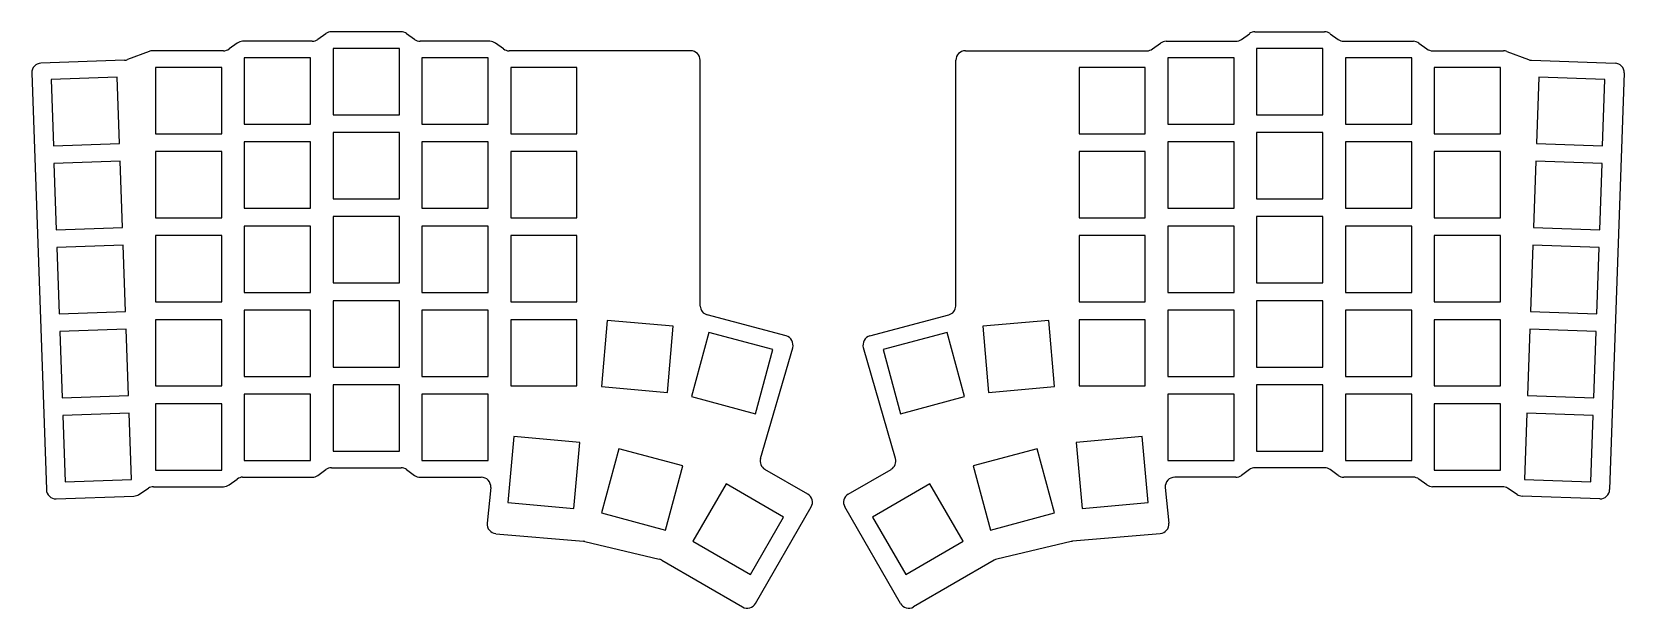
# Model space of a CAD drawing. Header units: millimetres. Extents: x 36 to 372, y -184 to -62.
import ezdxf

# ---------------------------------------------------------------- set-up
doc = ezdxf.new("R2010")
doc.units = ezdxf.units.MM

msp = doc.modelspace()

# ---------------------------------------------------------------- linework, layer by layer
for p, q in [((98.31, -62.64), (96.62, -63.87)), ((114.19, -62.25), (99.49, -62.25)), ((117.06, -63.87), (115.37, -62.64)), ((291.62, -63.87), (293.31, -62.64)), ((294.49, -62.25), (309.19, -62.25)), ((310.37, -62.64), (312.06, -63.87)), ((60.99, -66.39), (56.46, -68.12)), ((76.69, -66.25), (61.71, -66.25)), ((79.56, -64.64), (77.87, -65.87)), ((95.44, -64.25), (80.74, -64.25)), ((113.84, -65.75), (99.84, -65.75)), ((99.84, -65.75), (99.84, -79.75)), ((113.84, -79.75), (113.84, -65.75)), ((132.94, -64.25), (118.24, -64.25)), ((135.81, -65.87), (134.12, -64.64)), ((175.34, -66.25), (136.99, -66.25)), ((233.34, -66.25), (271.69, -66.25)), ((272.87, -65.87), (274.56, -64.64)), ((275.74, -64.25), (290.44, -64.25)), ((308.84, -65.75), (294.84, -65.75)), ((294.84, -65.75), (294.84, -79.75)), ((308.84, -79.75), (308.84, -65.75)), ((313.24, -64.25), (327.94, -64.25)), ((329.12, -64.64), (330.81, -65.87)), ((331.99, -66.25), (346.97, -66.25)), ((347.68, -66.39), (352.22, -68.12)), ((55.82, -68.25), (38.16, -68.86)), ((76.34, -69.75), (62.34, -69.75)), ((62.34, -69.75), (62.34, -83.75)), ((76.34, -83.75), (76.34, -69.75)), ((95.09, -67.75), (81.09, -67.75)), ((81.09, -67.75), (81.09, -81.75)), ((95.09, -81.75), (95.09, -67.75)), ((132.59, -67.75), (118.59, -67.75)), ((118.59, -67.75), (118.59, -81.75)), ((132.59, -81.75), (132.59, -67.75)), ((151.34, -69.75), (137.34, -69.75)), ((137.34, -69.75), (137.34, -83.75)), ((151.34, -83.75), (151.34, -69.75)), ((177.34, -119.5), (177.34, -68.25)), ((231.34, -119.5), (231.34, -68.25)), ((271.34, -69.75), (257.34, -69.75)), ((257.34, -69.75), (257.34, -83.75)), ((271.34, -83.75), (271.34, -69.75)), ((290.09, -67.75), (276.09, -67.75)), ((276.09, -67.75), (276.09, -81.75)), ((290.09, -81.75), (290.09, -67.75)), ((327.59, -67.75), (313.59, -67.75)), ((313.59, -67.75), (313.59, -81.75)), ((327.59, -81.75), (327.59, -67.75)), ((346.34, -69.75), (332.34, -69.75)), ((332.34, -69.75), (332.34, -83.75)), ((346.34, -83.75), (346.34, -69.75)), ((352.86, -68.25), (370.52, -68.86)), ((36.23, -70.93), (39.3, -158.88)), ((54.27, -71.8), (40.28, -72.29)), ((40.28, -72.29), (40.77, -86.28)), ((54.76, -85.79), (54.27, -71.8)), ((354.4, -71.8), (353.92, -85.79)), ((368.4, -72.29), (354.4, -71.8)), ((367.91, -86.28), (368.4, -72.29)), ((372.45, -70.93), (369.38, -158.88)), ((99.84, -79.75), (113.84, -79.75)), ((294.84, -79.75), (308.84, -79.75)), ((62.34, -83.75), (76.34, -83.75)), ((81.09, -81.75), (95.09, -81.75)), ((113.84, -83.5), (99.84, -83.5)), ((99.84, -83.5), (99.84, -97.5)), ((113.84, -97.5), (113.84, -83.5)), ((118.59, -81.75), (132.59, -81.75)), ((137.34, -83.75), (151.34, -83.75)), ((257.34, -83.75), (271.34, -83.75)), ((276.09, -81.75), (290.09, -81.75)), ((308.84, -83.5), (294.84, -83.5)), ((294.84, -83.5), (294.84, -97.5)), ((308.84, -97.5), (308.84, -83.5)), ((313.59, -81.75), (327.59, -81.75)), ((332.34, -83.75), (346.34, -83.75)), ((40.77, -86.28), (54.76, -85.79)), ((95.09, -85.5), (81.09, -85.5)), ((81.09, -85.5), (81.09, -99.5)), ((95.09, -99.5), (95.09, -85.5)), ((132.59, -85.5), (118.59, -85.5)), ((118.59, -85.5), (118.59, -99.5)), ((132.59, -99.5), (132.59, -85.5)), ((290.09, -85.5), (276.09, -85.5)), ((276.09, -85.5), (276.09, -99.5)), ((290.09, -99.5), (290.09, -85.5)), ((327.59, -85.5), (313.59, -85.5)), ((313.59, -85.5), (313.59, -99.5)), ((327.59, -99.5), (327.59, -85.5)), ((353.92, -85.79), (367.91, -86.28)), ((54.89, -89.54), (40.9, -90.03)), ((40.9, -90.03), (41.39, -104.02)), ((55.38, -103.53), (54.89, -89.54)), ((76.34, -87.5), (62.34, -87.5)), ((62.34, -87.5), (62.34, -101.5)), ((76.34, -101.5), (76.34, -87.5)), ((151.34, -87.5), (137.34, -87.5)), ((137.34, -87.5), (137.34, -101.5)), ((151.34, -101.5), (151.34, -87.5)), ((271.34, -87.5), (257.34, -87.5)), ((257.34, -87.5), (257.34, -101.5)), ((271.34, -101.5), (271.34, -87.5)), ((346.34, -87.5), (332.34, -87.5)), ((332.34, -87.5), (332.34, -101.5)), ((346.34, -101.5), (346.34, -87.5)), ((353.79, -89.54), (353.3, -103.53)), ((367.78, -90.03), (353.79, -89.54)), ((367.29, -104.02), (367.78, -90.03)), ((81.09, -99.5), (95.09, -99.5)), ((99.84, -97.5), (113.84, -97.5)), ((118.59, -99.5), (132.59, -99.5)), ((276.09, -99.5), (290.09, -99.5)), ((294.84, -97.5), (308.84, -97.5)), ((313.59, -99.5), (327.59, -99.5)), ((41.39, -104.02), (55.38, -103.53)), ((62.34, -101.5), (76.34, -101.5)), ((95.09, -103.25), (81.09, -103.25)), ((81.09, -103.25), (81.09, -117.25)), ((95.09, -117.25), (95.09, -103.25)), ((113.84, -101.25), (99.84, -101.25)), ((99.84, -101.25), (99.84, -115.25)), ((113.84, -115.25), (113.84, -101.25)), ((132.59, -103.25), (118.59, -103.25)), ((118.59, -103.25), (118.59, -117.25)), ((132.59, -117.25), (132.59, -103.25)), ((137.34, -101.5), (151.34, -101.5)), ((257.34, -101.5), (271.34, -101.5)), ((290.09, -103.25), (276.09, -103.25)), ((276.09, -103.25), (276.09, -117.25)), ((290.09, -117.25), (290.09, -103.25)), ((308.84, -101.25), (294.84, -101.25)), ((294.84, -101.25), (294.84, -115.25)), ((308.84, -115.25), (308.84, -101.25)), ((327.59, -103.25), (313.59, -103.25)), ((313.59, -103.25), (313.59, -117.25)), ((327.59, -117.25), (327.59, -103.25)), ((332.34, -101.5), (346.34, -101.5)), ((353.3, -103.53), (367.29, -104.02)), ((55.51, -107.28), (41.52, -107.77)), ((56, -121.27), (55.51, -107.28)), ((76.34, -105.25), (62.34, -105.25)), ((62.34, -105.25), (62.34, -119.25)), ((76.34, -119.25), (76.34, -105.25)), ((151.34, -105.25), (137.34, -105.25)), ((137.34, -105.25), (137.34, -119.25)), ((151.34, -119.25), (151.34, -105.25)), ((271.34, -105.25), (257.34, -105.25)), ((257.34, -105.25), (257.34, -119.25)), ((271.34, -119.25), (271.34, -105.25)), ((346.34, -105.25), (332.34, -105.25)), ((332.34, -105.25), (332.34, -119.25)), ((346.34, -119.25), (346.34, -105.25)), ((353.17, -107.28), (352.68, -121.27)), ((367.16, -107.77), (353.17, -107.28)), ((41.52, -107.77), (42.01, -121.76)), ((366.67, -121.76), (367.16, -107.77)), ((81.09, -117.25), (95.09, -117.25)), ((99.84, -115.25), (113.84, -115.25)), ((118.59, -117.25), (132.59, -117.25)), ((276.09, -117.25), (290.09, -117.25)), ((294.84, -115.25), (308.84, -115.25)), ((313.59, -117.25), (327.59, -117.25)), ((62.34, -119.25), (76.34, -119.25)), ((95.09, -121), (81.09, -121)), ((81.09, -121), (81.09, -135)), ((95.09, -135), (95.09, -121)), ((113.84, -119), (99.84, -119)), ((99.84, -119), (99.84, -133)), ((113.84, -133), (113.84, -119)), ((132.59, -121), (118.59, -121)), ((118.59, -121), (118.59, -135)), ((132.59, -135), (132.59, -121)), ((137.34, -119.25), (151.34, -119.25)), ((177.36, -120.12), (177.34, -119.5)), ((231.32, -120.12), (231.34, -119.5)), ((257.34, -119.25), (271.34, -119.25)), ((290.09, -121), (276.09, -121)), ((276.09, -121), (276.09, -135)), ((290.09, -135), (290.09, -121)), ((308.84, -119), (294.84, -119)), ((294.84, -119), (294.84, -133)), ((308.84, -133), (308.84, -119)), ((327.59, -121), (313.59, -121)), ((313.59, -121), (313.59, -135)), ((327.59, -135), (327.59, -121)), ((332.34, -119.25), (346.34, -119.25)), ((42.01, -121.76), (56, -121.27)), ((76.34, -123), (62.34, -123)), ((62.34, -123), (62.34, -137)), ((76.34, -137), (76.34, -123)), ((151.34, -123), (137.34, -123)), ((137.34, -123), (137.34, -137)), ((151.34, -137), (151.34, -123)), ((157.73, -123.17), (156.51, -137.12)), ((171.67, -124.39), (157.73, -123.17)), ((170.45, -138.34), (171.67, -124.39)), ((195.48, -126.44), (178.84, -121.98)), ((213.2, -126.44), (229.84, -121.98)), ((250.95, -123.17), (237.01, -124.39)), ((237.01, -124.39), (238.23, -138.34)), ((252.17, -137.12), (250.95, -123.17)), ((271.34, -123), (257.34, -123)), ((257.34, -123), (257.34, -137)), ((271.34, -137), (271.34, -123)), ((346.34, -123), (332.34, -123)), ((332.34, -123), (332.34, -137)), ((346.34, -137), (346.34, -123)), ((352.68, -121.27), (366.67, -121.76)), ((56.13, -125.02), (42.14, -125.51)), ((42.14, -125.51), (42.63, -139.5)), ((56.62, -139.01), (56.13, -125.02)), ((179.16, -125.69), (175.54, -139.21)), ((192.68, -129.31), (179.16, -125.69)), ((229.52, -125.69), (216, -129.31)), ((233.14, -139.21), (229.52, -125.69)), ((352.55, -125.02), (352.06, -139.01)), ((366.54, -125.51), (352.55, -125.02)), ((366.05, -139.5), (366.54, -125.51)), ((189.06, -142.84), (192.68, -129.31)), ((190.09, -152.3), (196.88, -128.93)), ((218.59, -152.3), (211.8, -128.93)), ((216, -129.31), (219.62, -142.84)), ((99.84, -133), (113.84, -133)), ((294.84, -133), (308.84, -133)), ((62.34, -137), (76.34, -137)), ((81.09, -135), (95.09, -135)), ((113.84, -136.75), (99.84, -136.75)), ((99.84, -136.75), (99.84, -150.75)), ((113.84, -150.75), (113.84, -136.75)), ((118.59, -135), (132.59, -135)), ((137.34, -137), (151.34, -137)), ((156.51, -137.12), (170.45, -138.34)), ((238.23, -138.34), (252.17, -137.12)), ((257.34, -137), (271.34, -137)), ((276.09, -135), (290.09, -135)), ((308.84, -136.75), (294.84, -136.75)), ((294.84, -136.75), (294.84, -150.75)), ((308.84, -150.75), (308.84, -136.75)), ((313.59, -135), (327.59, -135)), ((332.34, -137), (346.34, -137)), ((42.63, -139.5), (56.62, -139.01)), ((76.34, -140.75), (62.34, -140.75)), ((62.34, -140.75), (62.34, -154.75)), ((76.34, -154.75), (76.34, -140.75)), ((95.09, -138.75), (81.09, -138.75)), ((81.09, -138.75), (81.09, -152.75)), ((95.09, -152.75), (95.09, -138.75)), ((132.59, -138.75), (118.59, -138.75)), ((118.59, -138.75), (118.59, -152.75)), ((132.59, -152.75), (132.59, -138.75)), ((175.54, -139.21), (189.06, -142.84)), ((219.62, -142.84), (233.14, -139.21)), ((290.09, -138.75), (276.09, -138.75)), ((276.09, -138.75), (276.09, -152.75)), ((290.09, -152.75), (290.09, -138.75)), ((327.59, -138.75), (313.59, -138.75)), ((313.59, -138.75), (313.59, -152.75)), ((327.59, -152.75), (327.59, -138.75)), ((346.34, -140.75), (332.34, -140.75)), ((332.34, -140.75), (332.34, -154.75)), ((346.34, -154.75), (346.34, -140.75)), ((352.06, -139.01), (366.05, -139.5)), ((56.75, -142.76), (42.76, -143.25)), ((42.76, -143.25), (43.25, -157.24)), ((57.24, -156.75), (56.75, -142.76)), ((351.93, -142.76), (351.44, -156.75)), ((365.92, -143.25), (351.93, -142.76)), ((365.43, -157.24), (365.92, -143.25)), ((137.98, -147.67), (136.76, -161.62)), ((151.92, -148.89), (137.98, -147.67)), ((270.7, -147.67), (256.76, -148.89)), ((271.92, -161.62), (270.7, -147.67)), ((99.84, -150.75), (113.84, -150.75)), ((150.7, -162.84), (151.92, -148.89)), ((160.16, -150.25), (156.53, -163.78)), ((173.68, -153.88), (160.16, -150.25)), ((248.52, -150.25), (235, -153.88)), ((252.14, -163.78), (248.52, -150.25)), ((256.76, -148.89), (257.98, -162.84)), ((294.84, -150.75), (308.84, -150.75)), ((81.09, -152.75), (95.09, -152.75)), ((96.62, -155.87), (98.31, -154.64)), ((99.49, -154.25), (114.19, -154.25)), ((115.37, -154.64), (117.06, -155.87)), ((118.59, -152.75), (132.59, -152.75)), ((170.06, -167.4), (173.68, -153.88)), ((200.05, -159.8), (191.01, -154.59)), ((208.63, -159.8), (217.67, -154.59)), ((235, -153.88), (238.62, -167.4)), ((276.09, -152.75), (290.09, -152.75)), ((293.31, -154.64), (291.62, -155.87)), ((309.19, -154.25), (294.49, -154.25)), ((312.06, -155.87), (310.37, -154.64)), ((313.59, -152.75), (327.59, -152.75)), ((43.25, -157.24), (57.24, -156.75)), ((62.34, -154.75), (76.34, -154.75)), ((77.87, -157.87), (79.56, -156.64)), ((80.74, -156.25), (95.44, -156.25)), ((118.24, -156.25), (131.13, -156.25)), ((182.82, -157.65), (175.82, -169.77)), ((194.94, -164.65), (182.82, -157.65)), ((225.86, -157.65), (213.74, -164.65)), ((232.86, -169.77), (225.86, -157.65)), ((290.44, -156.25), (277.55, -156.25)), ((327.94, -156.25), (313.24, -156.25)), ((330.81, -157.87), (329.12, -156.64)), ((332.34, -154.75), (346.34, -154.75)), ((351.44, -156.75), (365.43, -157.24)), ((41.37, -160.81), (57.8, -160.23)), ((58.83, -159.91), (60.84, -158.58)), ((61.94, -158.25), (76.69, -158.25)), ((133.12, -158.45), (132.38, -165.98)), ((275.56, -158.45), (276.3, -165.98)), ((346.74, -158.25), (331.99, -158.25)), ((349.85, -159.91), (347.84, -158.58)), ((367.31, -160.81), (350.88, -160.23)), ((136.76, -161.62), (150.7, -162.84)), ((156.53, -163.78), (170.06, -167.4)), ((187.94, -176.77), (194.94, -164.65)), ((189.03, -182.89), (200.78, -162.53)), ((219.65, -182.89), (207.9, -162.53)), ((213.74, -164.65), (220.74, -176.77)), ((238.62, -167.4), (252.14, -163.78)), ((257.98, -162.84), (271.92, -161.62)), ((134.2, -168.17), (152.71, -169.77)), ((153, -169.81), (168.69, -173.55)), ((175.82, -169.77), (187.94, -176.77)), ((220.74, -176.77), (232.86, -169.77)), ((255.68, -169.81), (239.99, -173.55)), ((274.48, -168.17), (255.97, -169.77)), ((169.23, -173.76), (186.3, -183.62)), ((239.45, -173.76), (222.38, -183.62))]:
    msp.add_line(p, q)
for centre, start, end in [((95.44, -62.25), 270, 306.0274), ((99.49, -64.25), 90, 126.0274), ((114.19, -64.25), 53.9726, 90), ((118.24, -62.25), 233.9726, 270), ((290.44, -62.25), 270, 306.0274), ((294.49, -64.25), 90, 126.0274), ((309.19, -64.25), 53.9726, 90), ((313.24, -62.25), 233.9726, 270), ((61.71, -68.25), 90, 110.9), ((76.69, -64.25), 270, 306.0274), ((80.74, -66.25), 90, 126.0274), ((132.94, -66.25), 53.9726, 90), ((136.99, -64.25), 233.9726, 270), ((175.34, -68.25), 0, 90), ((233.34, -68.25), 90, 180), ((271.69, -64.25), 270, 306.0274), ((275.74, -66.25), 90, 126.0274), ((327.94, -66.25), 53.9726, 90), ((331.99, -64.25), 233.9726, 270), ((346.97, -68.25), 69.1, 90), ((38.23, -70.86), 92, 182), ((55.75, -66.25), 272, 290.9), ((352.93, -66.25), 249.1, 268), ((370.45, -70.86), 358, 88), ((179.36, -120.05), 181.9226, 255), ((229.32, -120.05), 285, 358.0774), ((194.96, -128.37), 343.7976, 75), ((213.72, -128.37), 105, 196.2024), ((99.49, -156.25), 90, 126.0274), ((114.19, -156.25), 53.9726, 90), ((192.01, -152.85), 163.7976, 240), ((216.67, -152.85), 300, 16.2024), ((294.49, -156.25), 90, 126.0274), ((309.19, -156.25), 53.9726, 90), ((76.69, -156.25), 270, 306.0274), ((80.74, -158.25), 90, 126.0274), ((95.44, -154.25), 270, 306.0274), ((118.24, -154.25), 233.9726, 270), ((131.13, -158.25), 354.3733, 90), ((277.55, -158.25), 90, 185.6267), ((290.44, -154.25), 270, 306.0274), ((313.24, -154.25), 233.9726, 270), ((327.94, -158.25), 53.9726, 90), ((331.99, -156.25), 233.9726, 270), ((41.3, -158.81), 182, 272), ((57.73, -158.24), 272, 303.3593), ((61.94, -160.25), 90, 123.3593), ((199.05, -161.53), 330, 60), ((209.63, -161.53), 120, 210), ((346.74, -160.25), 56.6407, 90), ((350.95, -158.24), 236.6407, 268), ((367.38, -158.81), 268, 358), ((134.37, -166.17), 174.3733, 265.06), ((274.31, -166.17), 274.94, 5.6267), ((152.54, -171.76), 76.6097, 85.06), ((256.14, -171.76), 94.94, 103.3903), ((168.23, -175.5), 60, 76.6097), ((240.45, -175.5), 103.3903, 120), ((187.3, -181.89), 240, 330), ((221.38, -181.89), 210, 300)]:
    msp.add_arc(centre, 2, start, end)

doc.saveas('drawing.dxf')
